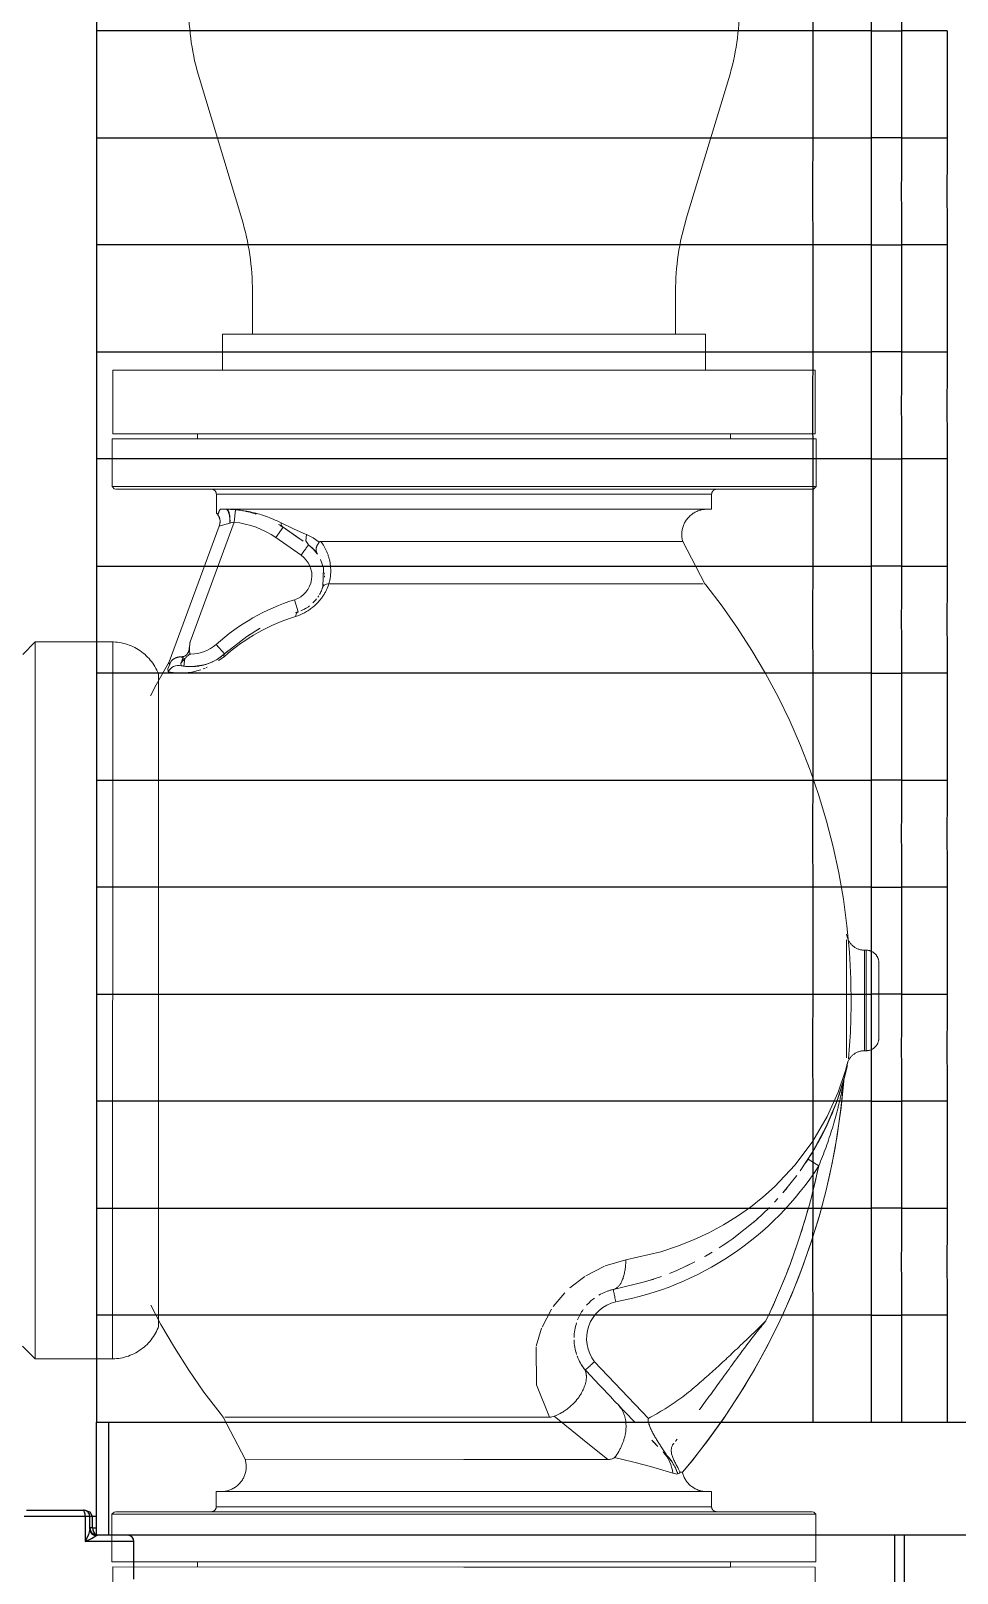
# Model space of a CAD drawing. Extents: x -181672 to 290600, y -29000 to 395522.
# Drawn here: x -5312 to -4944, y 33073 to 33687 of the extents above; entities that cross this region are included whole.
import ezdxf

# ---------------------------------------------------------------- set-up
doc = ezdxf.new("R2010")
doc.units = 0
doc.header["$LTSCALE"] = 10
doc.layers.add('XFM7P20PCW$0$G-IMPT', color=252, linetype='Continuous', lineweight=9)
doc.layers.add('XFM7P20PCW$0$M-PIPE--4', color=252, linetype='Continuous', lineweight=9)

# ---------------------------------------------------------------- blocks, each defined once
blk = doc.blocks.new('XFM7P20PCW$0$A$C5a31e6e3')
for p, q in [((883.5, 486.84), (883.5, 511.16)), ((886, 510.19), (886, 487.81)), ((883.5, 486.84), (873.5, 486.84)), ((873.5, 467.5), (873.5, 486.84)), ((878.49, 485), (883.5, 485)), ((879, 483.96), (879, 485)), ((883.5, 485), (883.5, 486.84)), ((883.5, 483.96), (883.5, 485)), ((886, 487.81), (886, 487.5)), ((875.77, 482.68), (876, 482)), ((876, 477.5), (876, 482.5)), ((921, 482.5), (876, 482.5)), ((879, 483.96), (879, 482.5)), ((879, 483.96), (883.5, 483.96)), ((883.5, 482.5), (883.5, 483.96)), ((921, 482.5), (921, 477.5)), ((1560, 482.3), (921, 482.3)), ((963.6, 197.5), (963.6, 482.3)), ((1006.2, 482.3), (1006.2, 197.5)), ((1048.8, 197.5), (1048.8, 482.3)), ((1091.4, 482.3), (1091.4, 197.5)), ((1134, 197.5), (1134, 482.3)), ((1176.6, 482.3), (1176.6, 197.5)), ((1219.2, 197.5), (1219.2, 482.3)), ((1261.8, 482.3), (1261.8, 197.5)), ((1304.4, 197.5), (1304.4, 482.3)), ((1347, 482.3), (1347, 197.5)), ((1389.6, 197.5), (1389.6, 482.3)), ((1432.2, 482.3), (1432.2, 197.5)), ((1474.8, 197.5), (1474.8, 482.3)), ((876, 477.5), (921, 477.5)), ((876, 30), (876, 477.5)), ((921, 477.5), (921, 30)), ((858.5, 467.5), (873.5, 467.5)), ((963.6, 197.5), (921, 197.5)), ((963.6, 174.24), (963.6, 197.5)), ((1006.2, 197.5), (1006.2, 174.24)), ((1048.8, 197.5), (1006.2, 197.5)), ((1048.8, 174.24), (1048.8, 197.5)), ((1091.4, 197.5), (1091.4, 174.24)), ((1134, 197.5), (1091.4, 197.5)), ((1134, 174.24), (1134, 197.5)), ((1176.6, 197.5), (1176.6, 174.24)), ((1219.2, 197.5), (1176.6, 197.5)), ((1219.2, 174.24), (1219.2, 197.5)), ((1261.8, 197.5), (1261.8, 174.24)), ((1304.4, 197.5), (1261.8, 197.5)), ((1304.4, 174.24), (1304.4, 197.5)), ((1347, 197.5), (1347, 174.24)), ((1389.6, 197.5), (1347, 197.5)), ((1389.6, 174.24), (1389.6, 197.5)), ((1432.2, 197.5), (1432.2, 174.24)), ((1474.8, 197.5), (1432.2, 197.5)), ((1474.8, 174.24), (1474.8, 197.5)), ((963.6, 174.24), (921, 174.24)), ((963.6, 174.24), (963.6, 162.17)), ((1006.2, 162.17), (1006.2, 174.24)), ((1048.8, 174.24), (1006.2, 174.24)), ((1048.8, 174.24), (1048.8, 162.17)), ((1091.4, 162.17), (1091.4, 174.24)), ((1134, 174.24), (1091.4, 174.24)), ((1134, 174.24), (1134, 162.17)), ((1176.6, 162.17), (1176.6, 174.24)), ((1219.2, 174.24), (1176.6, 174.24)), ((1219.2, 174.24), (1219.2, 162.17)), ((1261.8, 162.17), (1261.8, 174.24)), ((1304.4, 174.24), (1261.8, 174.24)), ((1304.4, 174.24), (1304.4, 162.17)), ((1347, 162.17), (1347, 174.24)), ((1389.6, 174.24), (1347, 174.24)), ((1389.6, 174.24), (1389.6, 162.17)), ((1432.2, 162.17), (1432.2, 174.24)), ((1474.8, 174.24), (1432.2, 174.24)), ((1474.8, 174.24), (1474.8, 162.17)), ((876, 165), (360, 165)), ((360, 161), (876, 161)), ((963.6, 162.17), (921, 162.17)), ((963.6, 144), (963.6, 162.17)), ((1006.2, 162.17), (1006.2, 144)), ((1048.8, 162.17), (1006.2, 162.17)), ((1048.8, 144), (1048.8, 162.17)), ((1091.4, 162.17), (1091.4, 144)), ((1134, 162.17), (1091.4, 162.17)), ((1134, 144), (1134, 162.17)), ((1176.6, 162.17), (1176.6, 144)), ((1219.2, 162.17), (1176.6, 162.17)), ((1219.2, 144), (1219.2, 162.17)), ((1261.8, 162.17), (1261.8, 144)), ((1304.4, 162.17), (1261.8, 162.17)), ((1304.4, 144), (1304.4, 162.17)), ((1347, 162.17), (1347, 144)), ((1389.6, 162.17), (1347, 162.17)), ((1389.6, 144), (1389.6, 162.17)), ((1432.2, 162.17), (1432.2, 144)), ((1474.8, 162.17), (1432.2, 162.17)), ((1474.8, 144), (1474.8, 162.17)), ((963.6, 144), (921, 144)), ((1048.8, 144), (1006.2, 144)), ((1134, 144), (1091.4, 144)), ((1219.2, 144), (1176.6, 144)), ((1304.4, 144), (1261.8, 144)), ((1389.6, 144), (1347, 144)), ((1474.8, 144), (1432.2, 144))]:
    blk.add_line(p, q)
at = {"flags": 128}
for points in [[(878.49, 485), (876.28, 485.56), (873.5, 486.84)], [(873.5, 486.84), (874.76, 484.33), (875.77, 482.68)], [(883.5, 483.96), (885.23, 484.87), (885.99, 487.18)]]:
    blk.add_lwpolyline(points, dxfattribs=at)
for centre, radius, start, end in [((879, 482), 3, 90, 170.40593), ((883.5, 487.5), 2.5, 270, 0), ((873.5, 470), 2.5, 270, 0), ((984.9, -1855.89), 2000, 89.38979, 90.61021), ((1070.1, -1855.89), 2000, 89.38979, 90.61021), ((1155.3, -1855.89), 2000, 89.38979, 90.61021), ((1240.5, -1855.89), 2000, 89.38979, 90.61021), ((1325.7, -1855.89), 2000, 89.38979, 90.61021), ((1410.9, -1855.89), 2000, 89.38979, 90.61021)]:
    blk.add_arc(centre, radius, start, end)
for centre, major_axis, ratio, start_param, end_param in [((878.49, 482), (0, 3), 0.932153, 0, 1.340829), ((883.5, 487.81), (2.5, 0), 0.385965, 4.712389, 6.283185), ((879, 481.58), (3, 0), 0.791667, 1.570796, 2.745339), ((984.9, -491.12), (2000, 0), 0.344328, 1.560146, 1.581447), ((1070.1, -491.12), (2000, 0), 0.344328, 1.560146, 1.581447), ((1155.3, -491.12), (2000, 0), 0.344328, 1.560146, 1.581447), ((1240.5, -491.12), (2000, 0), 0.344328, 1.560146, 1.581447), ((1325.7, -491.12), (2000, 0), 0.344328, 1.560146, 1.581447), ((1410.9, -491.12), (2000, 0), 0.344328, 1.560146, 1.581447), ((1496.1, -491.12), (2000, 0), 0.344328, 1.560146, 1.581447), ((984.9, -1057.01), (2000, 0), 0.615661, 1.560146, 1.581447), ((1070.1, -1057.01), (2000, 0), 0.615661, 1.560146, 1.581447), ((1155.3, -1057.01), (2000, 0), 0.615661, 1.560146, 1.581447), ((1240.5, -1057.01), (2000, 0), 0.615661, 1.560146, 1.581447), ((1325.7, -1057.01), (2000, 0), 0.615661, 1.560146, 1.581447), ((1410.9, -1057.01), (2000, 0), 0.615661, 1.560146, 1.581447), ((1496.1, -1057.01), (2000, 0), 0.615661, 1.560146, 1.581447), ((984.9, -1413.76), (2000, 0), 0.788011, 1.560146, 1.581447), ((1070.1, -1413.76), (2000, 0), 0.788011, 1.560146, 1.581447), ((1155.3, -1413.76), (2000, 0), 0.788011, 1.560146, 1.581447), ((1240.5, -1413.76), (2000, 0), 0.788011, 1.560146, 1.581447), ((1325.7, -1413.76), (2000, 0), 0.788011, 1.560146, 1.581447), ((1410.9, -1413.76), (2000, 0), 0.788011, 1.560146, 1.581447), ((1496.1, -1413.76), (2000, 0), 0.788011, 1.560146, 1.581447)]:
    blk.add_ellipse(centre, major_axis=major_axis, ratio=ratio, start_param=start_param, end_param=end_param)
blk = doc.blocks.new('XFM7P20PCW$0$R8-6')
at = {"color": 0, "linetype": 'ByBlock'}
for p, q in [((-8.414, 0), (8.414, 0)), ((-8.414, 0), (-8.414, -1.698)), ((8.414, 0), (8.414, -1.698)), ((-8.84, -4.589), (-10.527, -10.175)), ((8.84, -4.589), (10.527, -10.175)), ((-10.954, -15.24), (-10.954, -13.065)), ((10.954, -15.24), (10.954, -13.065)), ((10.954, -15.24), (-10.954, -15.24))]:
    blk.add_line(p, q, dxfattribs=at)
for centre, start, end in [((-18.414, -1.698), 343.20163, 0), ((18.414, -1.698), 180, 196.79837), ((-0.954, -13.065), 163.20163, 180), ((0.954, -13.065), 0, 16.79837)]:
    blk.add_arc(centre, 10, start, end, dxfattribs=at)
blk = doc.blocks.new('XFM7P20PCW$0$SL150')
for p, q in [((3.96875, 13.97), (1.42875, 13.97)), ((1.42875, -13.97), (1.42875, 13.97)), ((3.96875, -13.97), (3.96875, 13.97)), ((1.42875, 9.604375), (0, 9.604375)), ((0, -9.604375), (0, 9.604375)), ((1.42875, -9.604375), (0, -9.604375)), ((3.96875, -13.97), (1.42875, -13.97))]:
    blk.add_line(p, q)
blk = doc.blocks.new('XFM7P20PCW$0$HTS 150A-3D_dwg-5203735-前')
at = {"layer": 'XFM7P20PCW$0$G-IMPT'}
for p, q in [((-137.68, 175.52), (-142.68, 170.52)), ((142.68, 170.52), (137.68, 175.52)), ((-142.68, 170.52), (-142.68, 139.72)), ((-142.68, 170.52), (142.68, 170.52)), ((142.68, 139.72), (142.68, 170.52)), ((-204.5, 140), (-223.5, 140)), ((-223.5, 140), (-223.5, 0)), ((-203.5, 139), (-204.5, 140)), ((-204.5, 139.72), (-204.5, 0)), ((-203.5, 0), (-203.5, 138.61)), ((-142.68, 139.72), (142.68, 139.72)), ((204.5, 140), (203.5, 139)), ((203.5, 138.61), (203.5, 0)), ((223.5, 140), (204.5, 140)), ((204.5, 139.72), (204.5, 0)), ((223.5, 0), (223.5, 140)), ((-134.81, 117.21), (-188.77, 97.32)), ((-188.77, 97.32), (-134.81, 117.21)), ((-129.97, 121.52), (129.97, 121.52)), ((-136.79, 112.71), (-136.48, 111.86)), ((-133.05, 111.41), (-136.09, 110.97)), ((-133.23, 112.46), (-132.99, 110.89)), ((-223.5, 106), (-225.5, 106)), ((-225.5, 106), (-225.5, 0)), ((-142.73, 108.96), (-190.33, 91.41)), ((-133.4, 104.28), (-132.86, 107.92)), ((-132.85, 108.58), (-133.1, 105.42)), ((-133.1, 105.42), (-132.85, 108.58)), ((-132.86, 107.92), (-132.85, 108.84)), ((225.5, 106), (223.5, 106)), ((225.5, 0), (225.5, 106)), ((-194.06, 98.5), (-201.5, 98.5)), ((-201.5, 98.5), (-201.5, 0)), ((-141.68, 98.58), (-137.96, 95.24)), ((-134.85, 99.88), (-134.69, 100.23)), ((-133.74, 102.69), (-133.53, 103.41)), ((-133.43, 103.82), (-133.65, 102.97)), ((-133.65, 102.97), (-133.43, 103.82)), ((-133.53, 103.41), (-133.49, 103.73)), ((-132.45, 102.57), (-132.63, 102.2)), ((-131.96, 103.68), (-132.26, 102.99)), ((201.5, 98.5), (195.5, 98.5)), ((195.5, 98.5), (195.5, 0)), ((201.5, 0), (201.5, 98.5)), ((-195.5, 0), (-195.5, 96.72)), ((-194.37, 93.49), (-193.84, 93.35)), ((-192.63, 97.52), (-191.8, 97.19)), ((-190.72, 97.04), (-189.73, 97.07)), ((-190.67, 93.13), (-189.98, 93.14)), ((-190.67, 93.06), (-189.99, 93.1)), ((-190.19, 92.27), (-190.33, 91.41)), ((-189.98, 93.14), (-190.18, 92.29)), ((-189.17, 96.01), (-189.98, 93.14)), ((-188.77, 97.32), (-189.16, 96.06)), ((-138.9, 94.17), (-137.96, 95.24)), ((-137.96, 95.24), (-137.39, 95.9)), ((-137.5, 95.47), (-137.96, 95.24)), ((-136.94, 96.47), (-136.47, 97.12)), ((-135.27, 97.65), (-136.81, 95.43)), ((182.65, 87.03), (165.83, 95.82)), ((165.83, 95.12), (165.83, 0)), ((-190.33, 91.41), (-195.28, 90.93)), ((182.65, 87.03), (182.65, 0)), ((-184.2, 74.8), (-188.3, 71.94)), ((-184.2, 74.8), (-177.2, 64.77)), ((-182.76, 64.01), (-188.3, 71.94)), ((-179.71, 60), (-181.3, 61.91)), ((-159.47, 67.46), (-154.7, 65.95)), ((-156.07, 62.89), (-155.78, 63.41)), ((-155.25, 64.49), (-155.11, 64.85)), ((-154.67, 66.05), (-154.34, 67.07)), ((-182.65, 56.92), (-182.65, 0)), ((-179.71, 60), (-177.79, 58.35)), ((-170.22, 55.55), (-169.62, 55.51)), ((-169.02, 55.5), (-168.43, 55.51)), ((-164.56, 56.17), (-165.03, 56.03)), ((-164.87, 56.08), (-164.54, 56.18)), ((-164.3, 56.25), (-163.73, 56.45)), ((-161.05, 57.78), (-160.54, 58.11)), ((-159.58, 58.82), (-159.3, 59.06)), ((-165.83, 46.79), (-165.83, 53.73)), ((-165.83, 39.52), (-165.83, 46.77)), ((-165.83, 31.96), (-165.83, 39.5)), ((-225.5, -106), (-225.5, 0)), ((-223.5, -140), (-223.5, 0)), ((-204.5, -139.72), (-204.5, 0)), ((-203.5, 0), (-203.5, -138.61)), ((-201.5, -98.5), (-201.5, 0)), ((-195.5, -98.5), (-195.5, 0)), ((-182.65, 0), (-182.65, -87.03)), ((-165.83, -95.12), (-165.83, 0)), ((165.83, 0), (165.83, -34.01)), ((182.65, 0), (182.65, -57.25)), ((195.5, -98.5), (195.5, 0)), ((201.5, 0), (201.5, -98.5)), ((203.5, -138.61), (203.5, 0)), ((204.5, -139.72), (204.5, 0)), ((223.5, 0), (223.5, -140)), ((225.5, 0), (225.5, -106)), ((130.5, -30.87), (137.67, -28.76)), ((116.39, -40.13), (121.88, -35.51)), ((122.83, -34.85), (130.05, -31.05)), ((109.88, -48.01), (114.45, -42.15)), ((105.78, -55.85), (109.56, -48.51)), ((140.03, -44.55), (139.52, -44.41)), ((147.09, -48.2), (144.9, -46.66)), ((146.33, -47.61), (147.08, -48.19)), ((147.08, -48.19), (146.46, -47.71)), ((147.08, -48.19), (146.84, -48)), ((166.33, -73.37), (143.81, -51.98)), ((103.2, -64.39), (105.64, -56.2)), ((181.98, -59.91), (183.79, -67.58)), ((100.01, -78.3), (103.2, -64.39)), ((183.79, -67.58), (185.5, -74.24)), ((97.85, -84.9), (100.01, -78.3)), ((174.95, -74.67), (177.35, -76.94)), ((185.5, -74.24), (186.9, -79.16)), ((186.9, -79.16), (188.16, -83.09)), ((95.32, -91.29), (97.84, -84.92)), ((176.27, -83.52), (176.46, -83.29)), ((187.81, -85.97), (188.1, -85.75)), ((-182.65, -87.03), (-165.83, -95.82)), ((92.48, -97.39), (95.32, -91.29)), ((89.34, -103.21), (92.47, -97.4)), ((-201.5, -98.5), (-195.5, -98.5)), ((85.91, -108.74), (89.33, -103.21)), ((195.5, -98.5), (201.5, -98.5)), ((-225.5, -106), (-223.5, -106)), ((82.23, -113.97), (85.91, -108.74)), ((223.5, -106), (225.5, -106)), ((78.32, -118.88), (82.23, -113.97)), ((76.61, -126.82), (69.68, -132.38)), ((80.31, -123.47), (78.8, -124.87)), ((-223.5, -140), (-204.5, -140)), ((-204.5, -140), (-203.5, -139)), ((63.15, -136.89), (65.85, -141.1)), ((203.5, -139), (204.5, -140)), ((204.5, -140), (223.5, -140)), ((36.55, -148.8), (46.25, -144.44)), ((-26.39, -152.18), (-26.26, -152.18)), ((-24.16, -152.18), (22.85, -152.18)), ((-20, -159.34), (-20, -160)), ((20, -159.34), (-20, -159.34)), ((20, -160), (20, -159.34)), ((20, -160), (-20, -160)), ((-15, -165), (15, -165))]:
    blk.add_line(p, q, dxfattribs=at)
at = {"layer": 'XFM7P20PCW$0$G-IMPT', "flags": 128}
for points in [[(-129.97, 121.52), (-130.71, 121.83), (-131.44, 122.16), (-132.15, 122.53), (-132.85, 122.92), (-133.53, 123.34), (-134.19, 123.79), (-134.83, 124.26), (-135.46, 124.76), (-136.07, 125.28), (-136.65, 125.83), (-137.21, 126.4), (-137.75, 126.99), (-138.26, 127.6), (-138.75, 128.24), (-139.22, 128.89), (-139.65, 129.56), (-140.06, 130.25), (-140.44, 130.95), (-140.8, 131.67), (-141.12, 132.4), (-141.42, 133.14), (-141.68, 133.89), (-141.92, 134.66), (-142.12, 135.43), (-142.29, 136.21), (-142.44, 137), (-142.55, 137.79), (-142.62, 138.59), (-142.67, 139.39), (-142.68, 139.72)], [(142.68, 139.72), (142.65, 138.92), (142.58, 138.13), (142.49, 137.33), (142.36, 136.54), (142.2, 135.76), (142.01, 134.98), (141.78, 134.21), (141.53, 133.45), (141.25, 132.71), (140.94, 131.97), (140.6, 131.25), (140.23, 130.54), (139.83, 129.84), (139.4, 129.17), (138.95, 128.51), (138.47, 127.87), (137.97, 127.24), (137.44, 126.64), (136.89, 126.06), (136.31, 125.51), (135.72, 124.97), (135.1, 124.47), (134.46, 123.98), (133.81, 123.52), (133.13, 123.09), (132.44, 122.69), (131.74, 122.31), (131.02, 121.96), (130.28, 121.65), (129.97, 121.52)], [(-134.81, 117.21), (-125.55, 122.42), (-121.24, 124.62)], [(121.32, 124.6), (129.02, 120.52), (138.19, 115.18), (147.15, 109.47), (155.87, 103.41), (164.34, 97), (165.83, 95.82)], [(-134.81, 117.21), (-134.55, 117.21), (-133.79, 117.21)], [(-134.77, 116.58), (-131.91, 117.8), (-130.79, 117.72)], [(-130.79, 117.72), (-130.45, 115.62), (-130.28, 112.54), (-130.64, 108.3), (-131.6, 104.66)], [(-133.23, 112.46), (-134.17, 112.66), (-136.09, 110.97)], [(-136.09, 110.97), (-134.17, 112.66), (-133.23, 112.46)], [(-132.85, 108.58), (-132.99, 110.89), (-133.23, 112.46)], [(-132.85, 108.58), (-132.87, 109.38), (-132.92, 110.18), (-133, 110.98), (-133.05, 111.41)], [(-137.39, 95.9), (-135.87, 98.03), (-134.65, 100.29), (-133.74, 102.69), (-132.9, 107.22), (-132.85, 108.84)], [(-133.13, 105.26), (-133.02, 105.98), (-132.93, 106.78), (-132.88, 107.57), (-132.85, 108.37), (-132.85, 108.58)], [(-203.5, 100.5), (-203.5, 100.42), (-203.49, 100.34), (-203.49, 100.26), (-203.47, 100.18), (-203.46, 100.1), (-203.44, 100.02), (-203.42, 99.95), (-203.4, 99.87), (-203.37, 99.79), (-203.34, 99.72), (-203.31, 99.65), (-203.27, 99.58), (-203.24, 99.51), (-203.19, 99.44), (-203.15, 99.37), (-203.1, 99.3), (-203.06, 99.24), (-203, 99.18), (-202.95, 99.12), (-202.89, 99.06), (-202.83, 99.01), (-202.77, 98.96), (-202.71, 98.91), (-202.65, 98.86), (-202.58, 98.82), (-202.51, 98.77), (-202.44, 98.74), (-202.37, 98.7), (-202.3, 98.67), (-202.22, 98.64), (-202.15, 98.61), (-202.07, 98.58), (-202, 98.56), (-201.92, 98.54), (-201.84, 98.53), (-201.76, 98.52), (-201.68, 98.51), (-201.6, 98.5), (-201.52, 98.5), (-201.5, 98.5)], [(-137.39, 95.9), (-135.87, 98.03), (-135.46, 98.79)], [(-136.02, 97.78), (-135.6, 98.46), (-135.42, 98.79)], [(-133.69, 102.85), (-133.48, 103.63), (-133.38, 104.05)], [(201.5, 98.5), (201.58, 98.5), (201.66, 98.51), (201.74, 98.51), (201.82, 98.52), (201.9, 98.54), (201.98, 98.56), (202.05, 98.58), (202.13, 98.6), (202.2, 98.63), (202.28, 98.66), (202.35, 98.69), (202.42, 98.73), (202.49, 98.76), (202.56, 98.8), (202.63, 98.85), (202.69, 98.9), (202.76, 98.94), (202.82, 99), (202.88, 99.05), (202.93, 99.11), (202.99, 99.16), (203.04, 99.23), (203.09, 99.29), (203.14, 99.35), (203.18, 99.42), (203.22, 99.49), (203.26, 99.56), (203.3, 99.63), (203.33, 99.7), (203.36, 99.77), (203.39, 99.85), (203.42, 99.93), (203.44, 100), (203.46, 100.08), (203.47, 100.16), (203.48, 100.24), (203.49, 100.32), (203.5, 100.4), (203.5, 100.48), (203.5, 100.5)], [(-194.33, 93.58), (-193.84, 93.46), (-192.65, 93.26)], [(-193.47, 97.99), (-192.9, 97.63), (-191.8, 97.19), (-190.96, 97.03), (-189.72, 97.07), (-188.77, 97.32)], [(-188.77, 97.32), (-189.73, 97.07), (-190.72, 97.01), (-191.69, 97.16), (-192.63, 97.49), (-193.47, 97.99)], [(-137.96, 95.24), (-144.85, 86.37), (-145.6, 85.24)], [(185.5, 86.61), (185.9, 86.62), (186.3, 86.64), (186.7, 86.68), (187.09, 86.74), (187.49, 86.81), (187.88, 86.9), (188.26, 87), (188.65, 87.12), (189.02, 87.25), (189.39, 87.4), (189.76, 87.56), (190.12, 87.74), (190.47, 87.93), (190.81, 88.14), (191.15, 88.36), (191.47, 88.59), (191.79, 88.84), (192.09, 89.09), (192.39, 89.36), (192.67, 89.65), (192.95, 89.94), (193.21, 90.24), (193.46, 90.55), (193.69, 90.88), (193.91, 91.21), (194.12, 91.55), (194.32, 91.9), (194.5, 92.26), (194.67, 92.62), (194.82, 92.99), (194.96, 93.36), (195.08, 93.75), (195.19, 94.13), (195.28, 94.52), (195.35, 94.91), (195.41, 95.31), (195.46, 95.71), (195.49, 96.1), (195.5, 96.5), (195.5, 96.61)], [(-194.55, 86.19), (-194.18, 84.63), (-193.74, 83.09), (-193.6, 82.67)], [(-148.15, 81.02), (-147.98, 81.32), (-145.04, 86.08)], [(182.65, 87.03), (183.04, 86.92), (183.43, 86.83), (183.82, 86.75), (184.22, 86.7), (184.61, 86.65), (185.01, 86.62), (185.41, 86.61), (185.5, 86.61)], [(-189.47, 73.74), (-189, 72.98), (-188.3, 71.94)], [(-185.5, 62.82), (-187.73, 67.8), (-190.1, 72.76)], [(-188.3, 71.94), (-184.73, 66.83), (-182.75, 63.99)], [(-185.43, 62.67), (-185.47, 62.75), (-185.5, 62.82)], [(-181.3, 61.91), (-182.97, 62.91), (-185.43, 62.67)], [(-182.42, 57.56), (-184.08, 60.02), (-185.43, 62.67)], [(-181.3, 61.91), (-180.94, 61.43), (-180.57, 60.96), (-180.18, 60.5), (-179.77, 60.06)], [(-157.08, 61.4), (-156.72, 61.88), (-156.39, 62.38)], [(-154.7, 65.95), (-154.07, 66.65), (-152.82, 67.03)], [(-179.35, 59.64), (-178.9, 59.23), (-178.45, 58.85), (-177.97, 58.48)], [(-175.56, 57.01), (-172.16, 55.84), (-164.56, 56.17)], [(-163.18, 56.67), (-162.63, 56.92), (-162.09, 57.18)], [(-165.83, 0), (-165.83, 8.13), (-165.83, 16.21), (-165.83, 24.17), (-165.83, 31.95)], [(138.03, -28.69), (152.97, -28.86), (165.83, -34.01)], [(165.5, -35.93), (174.6, -47.12), (182.65, -57.25)], [(115.04, -59.42), (111.92, -72.35), (109.84, -78.59)], [(115.31, -58.36), (115.17, -58.87), (115.05, -59.38)], [(108.65, -81.7), (107.44, -84.64), (104.06, -91.81)], [(174.56, -84.81), (175.26, -84.29), (175.52, -84.11)], [(188.46, -85.11), (188.32, -85.46), (188.1, -85.75), (187.81, -85.97)], [(-185.5, -86.61), (-185.9, -86.62), (-186.3, -86.65), (-186.7, -86.69), (-187.09, -86.74), (-187.49, -86.81), (-187.88, -86.9), (-188.26, -87), (-188.65, -87.12), (-189.02, -87.25), (-189.39, -87.4), (-189.76, -87.57), (-190.12, -87.74), (-190.47, -87.94), (-190.81, -88.14), (-191.15, -88.36), (-191.47, -88.59), (-191.79, -88.84), (-192.09, -89.1), (-192.39, -89.37), (-192.67, -89.65), (-192.95, -89.94), (-193.21, -90.24), (-193.46, -90.56), (-193.69, -90.88), (-193.91, -91.21), (-194.12, -91.55), (-194.32, -91.9), (-194.5, -92.26), (-194.67, -92.62), (-194.82, -92.99), (-194.96, -93.37), (-195.08, -93.75), (-195.19, -94.13), (-195.28, -94.52), (-195.35, -94.91), (-195.41, -95.31), (-195.46, -95.71), (-195.49, -96.11), (-195.5, -96.51), (-195.5, -96.61)], [(-182.65, -87.03), (-183.04, -86.92), (-183.43, -86.83), (-183.82, -86.76), (-184.22, -86.7), (-184.61, -86.65), (-185.01, -86.63), (-185.41, -86.61), (-185.5, -86.61)], [(32.01, -151.04), (42.97, -149.94), (53.88, -148.41), (64.72, -146.44), (75.47, -144.04), (86.11, -141.21), (96.64, -137.96), (107.02, -134.29), (117.25, -130.21), (127.31, -125.72), (137.19, -120.83), (146.85, -115.55), (156.3, -109.89), (165.52, -103.86), (174.49, -97.46), (183.19, -90.71), (187.81, -86.89)], [(195.5, -96.61), (195.49, -96.21), (195.47, -95.81), (195.43, -95.42), (195.37, -95.02), (195.3, -94.63), (195.21, -94.24), (195.11, -93.85), (194.99, -93.47), (194.86, -93.09), (194.71, -92.72), (194.55, -92.35), (194.37, -92), (194.18, -91.64), (193.97, -91.3), (193.75, -90.97), (193.52, -90.64), (193.28, -90.33), (193.02, -90.02), (192.75, -89.72), (192.47, -89.44), (192.17, -89.17), (191.87, -88.91), (191.56, -88.66), (191.24, -88.42), (190.9, -88.2), (190.56, -87.99), (190.21, -87.79), (189.86, -87.61), (189.49, -87.45), (189.12, -87.29), (188.75, -87.16), (188.37, -87.03), (187.98, -86.93), (187.81, -86.89)], [(23.25, -152.96), (12.65, -153.68), (2.04, -153.97), (-8.58, -153.84), (-19.19, -153.28), (-29.76, -152.31), (-40.29, -150.9), (-50.75, -149.08), (-61.13, -146.85), (-71.41, -144.19), (-81.58, -141.13), (-91.62, -137.67), (-101.51, -133.81), (-111.24, -129.55), (-120.79, -124.91), (-130.15, -119.89), (-139.3, -114.5), (-148.23, -108.75), (-156.92, -102.65), (-165.36, -96.2), (-165.83, -95.82)], [(101.96, -95.73), (101.74, -96.12), (100.19, -98.77)], [(-201.5, -98.5), (-201.58, -98.5), (-201.66, -98.51), (-201.74, -98.52), (-201.82, -98.53), (-201.9, -98.54), (-201.98, -98.56), (-202.05, -98.58), (-202.13, -98.6), (-202.2, -98.63), (-202.28, -98.66), (-202.35, -98.69), (-202.42, -98.73), (-202.49, -98.77), (-202.56, -98.81), (-202.63, -98.85), (-202.69, -98.9), (-202.76, -98.95), (-202.82, -99), (-202.88, -99.05), (-202.93, -99.11), (-202.99, -99.17), (-203.04, -99.23), (-203.09, -99.29), (-203.14, -99.35), (-203.18, -99.42), (-203.22, -99.49), (-203.26, -99.56), (-203.3, -99.63), (-203.33, -99.7), (-203.36, -99.78), (-203.39, -99.85), (-203.42, -99.93), (-203.44, -100), (-203.46, -100.08), (-203.47, -100.16), (-203.48, -100.24), (-203.49, -100.32), (-203.5, -100.4), (-203.5, -100.48), (-203.5, -100.5)], [(98.48, -101.53), (94.97, -106.7), (87.28, -116.3), (82.39, -121.46)], [(203.5, -100.5), (203.5, -100.42), (203.49, -100.34), (203.49, -100.26), (203.47, -100.18), (203.46, -100.1), (203.44, -100.03), (203.42, -99.95), (203.4, -99.87), (203.37, -99.8), (203.34, -99.72), (203.31, -99.65), (203.27, -99.58), (203.24, -99.51), (203.19, -99.44), (203.15, -99.37), (203.1, -99.31), (203.06, -99.24), (203, -99.18), (202.95, -99.12), (202.89, -99.07), (202.83, -99.01), (202.77, -98.96), (202.71, -98.91), (202.65, -98.86), (202.58, -98.82), (202.51, -98.78), (202.44, -98.74), (202.37, -98.7), (202.3, -98.67), (202.22, -98.64), (202.15, -98.61), (202.07, -98.58), (202, -98.56), (201.92, -98.54), (201.84, -98.53), (201.76, -98.52), (201.68, -98.51), (201.6, -98.5), (201.52, -98.5), (201.5, -98.5)], [(46.25, -144.44), (55.98, -138.76), (65.37, -131.78), (74.18, -123.5), (78.31, -118.89)], [(67.79, -133.76), (60.07, -138.81), (50.14, -144.12), (40.19, -148.29), (30.91, -151.25), (25.9, -152.51), (31.04, -151.22), (40.23, -148.28), (50.16, -144.11), (60.07, -138.8), (61.88, -137.7)], [(-20, -159.34), (-20.01, -159.05), (-20.02, -158.77), (-20.05, -158.48), (-20.09, -158.19), (-20.14, -157.91), (-20.21, -157.63), (-20.28, -157.35), (-20.37, -157.07), (-20.46, -156.8), (-20.57, -156.54), (-20.69, -156.27), (-20.81, -156.01), (-20.95, -155.76), (-21.1, -155.51), (-21.26, -155.27), (-21.43, -155.04), (-21.6, -154.81), (-21.79, -154.59), (-21.98, -154.38), (-22.19, -154.17), (-22.4, -153.97), (-22.62, -153.79), (-22.84, -153.61), (-23.07, -153.44), (-23.31, -153.28), (-23.56, -153.13), (-23.81, -152.98), (-24.07, -152.85), (-24.33, -152.73), (-24.6, -152.62), (-24.87, -152.52), (-25.14, -152.44), (-25.42, -152.36), (-25.7, -152.29), (-25.98, -152.24), (-26.27, -152.19), (-26.39, -152.18)], [(26.39, -152.18), (26.11, -152.22), (25.82, -152.27), (25.54, -152.33), (25.26, -152.4), (24.99, -152.48), (24.71, -152.58), (24.44, -152.68), (24.18, -152.8), (23.92, -152.93), (23.67, -153.06), (23.42, -153.21), (23.18, -153.37), (22.94, -153.53), (22.71, -153.71), (22.49, -153.89), (22.28, -154.09), (22.07, -154.29), (21.87, -154.5), (21.68, -154.71), (21.5, -154.94), (21.33, -155.17), (21.17, -155.41), (21.02, -155.65), (20.87, -155.9), (20.74, -156.16), (20.62, -156.42), (20.51, -156.69), (20.41, -156.96), (20.32, -157.23), (20.24, -157.51), (20.17, -157.79), (20.11, -158.07), (20.07, -158.36), (20.03, -158.64), (20.01, -158.93), (20, -159.22), (20, -159.34)], [(24.08, -152.78), (27.84, -151.76), (36.52, -148.82)], [(-15, -165), (-15.2, -165), (-15.4, -164.98), (-15.6, -164.96), (-15.8, -164.94), (-15.99, -164.9), (-16.19, -164.86), (-16.38, -164.81), (-16.57, -164.75), (-16.76, -164.68), (-16.95, -164.61), (-17.13, -164.52), (-17.31, -164.44), (-17.48, -164.34), (-17.66, -164.24), (-17.82, -164.13), (-17.99, -164.01), (-18.14, -163.89), (-18.3, -163.76), (-18.44, -163.62), (-18.59, -163.48), (-18.72, -163.34), (-18.85, -163.19), (-18.98, -163.03), (-19.1, -162.87), (-19.21, -162.7), (-19.31, -162.53), (-19.41, -162.36), (-19.5, -162.18), (-19.58, -162), (-19.66, -161.81), (-19.73, -161.62), (-19.79, -161.43), (-19.84, -161.24), (-19.89, -161.05), (-19.93, -160.85), (-19.96, -160.65), (-19.98, -160.45), (-19.99, -160.25), (-20, -160.05), (-20, -160)], [(-15, -165), (-14.99, -165), (-14.95, -165), (-14.89, -165), (-14.81, -165), (-14.7, -165), (-14.57, -165), (-14.42, -165), (-14.24, -165), (-14.04, -165), (-13.82, -165), (-13.57, -165), (-13.3, -165), (-13.02, -165), (-12.71, -165), (-12.38, -165), (-12.03, -165), (-11.66, -165), (-11.28, -165), (-10.87, -165), (-10.45, -165), (-10.01, -165), (-9.56, -165), (-9.09, -165), (-8.6, -165), (-8.1, -165), (-7.59, -165), (-7.07, -165), (-6.54, -165), (-5.99, -165), (-5.44, -165), (-4.87, -165), (-4.3, -165), (-3.72, -165), (-3.14, -165), (-2.55, -165), (-1.96, -165), (-1.36, -165), (-0.76, -165), (-0.16, -165), (0.44, -165), (1.04, -165), (1.63, -165), (2.23, -165), (2.82, -165), (3.41, -165), (3.99, -165), (4.56, -165), (5.13, -165), (5.69, -165), (6.24, -165), (6.78, -165), (7.31, -165), (7.83, -165), (8.34, -165), (8.83, -165), (9.31, -165), (9.77, -165), (10.22, -165), (10.65, -165), (11.06, -165), (11.46, -165), (11.84, -165), (12.19, -165), (12.53, -165), (12.85, -165), (13.15, -165), (13.43, -165), (13.69, -165), (13.92, -165), (14.13, -165), (14.32, -165), (14.49, -165), (14.63, -165), (14.75, -165), (14.85, -165), (14.92, -165), (14.97, -165), (15, -165), (15, -165)], [(-11.84, -165), (-12.19, -165), (-12.53, -165), (-12.85, -165), (-13.15, -165), (-13.43, -165), (-13.69, -165), (-13.92, -165), (-14.13, -165), (-14.32, -165), (-14.49, -165), (-14.63, -165), (-14.75, -165), (-14.85, -165), (-14.92, -165), (-14.97, -165), (-15, -165), (-15, -165)], [(15, -165), (14.99, -165), (14.95, -165), (14.89, -165), (14.81, -165), (14.7, -165), (14.57, -165), (14.42, -165), (14.24, -165), (14.04, -165), (13.82, -165), (13.57, -165), (13.3, -165), (13.02, -165), (12.71, -165), (12.38, -165), (12.03, -165), (11.66, -165)], [(20, -160), (20, -160.2), (19.98, -160.4), (19.96, -160.6), (19.94, -160.8), (19.9, -160.99), (19.86, -161.19), (19.81, -161.38), (19.75, -161.57), (19.68, -161.76), (19.61, -161.95), (19.52, -162.13), (19.43, -162.31), (19.34, -162.49), (19.24, -162.66), (19.13, -162.82), (19.01, -162.99), (18.89, -163.14), (18.76, -163.3), (18.62, -163.45), (18.48, -163.59), (18.34, -163.72), (18.19, -163.85), (18.03, -163.98), (17.87, -164.1), (17.7, -164.21), (17.53, -164.31), (17.36, -164.41), (17.18, -164.5), (17, -164.58), (16.81, -164.66), (16.62, -164.73), (16.43, -164.79), (16.24, -164.84), (16.05, -164.89), (15.85, -164.93), (15.65, -164.96), (15.45, -164.98), (15.25, -164.99), (15.05, -165), (15, -165)]]:
    blk.add_lwpolyline(points, dxfattribs=at)
at = {"layer": 'XFM7P20PCW$0$G-IMPT'}
for centre, radius, start, end in [((-152.85, 108.58), 20, 360, 8.11147), ((-152.85, 108.58), 15, 318.14181, 0), ((-152.85, 108.58), 15, 0, 1.78528), ((-152.85, 108.58), 20, 340.17148, 0), ((-78, 41.52), 85.5, 138.14103, 162.33644), ((-190.5, 102.01), 5, 244.85117, 256.18557), ((-190.5, 102.01), 5, 267.53461, 278.88364), ((-78, 41.52), 80.5, 139.13517, 139.35277), ((-78, 41.52), 80.5, 138.14103, 138.86374), ((-155.5, 94.84), 40, 188.29592, 197.50447), ((-155.5, 94.84), 35, 185.61422, 214.9194), ((-78, 41.52), 80.5, 149.95019, 150.49416), ((-155.5, 94.84), 40, 212.46119, 214.9194), ((-169, 70.5), 15, 214.9194, 234.75285), ((-169, 70.5), 10, 214.91904, 342.33679), ((-78, 41.52), 80.5, 161.50025, 162.26095), ((-169, 70.5), 15, 283.31844, 292.1923), ((-169, 70.5), 15, 307.79367, 315.91667), ((134.56, -63.78), 20, 131.39802, 143.48354), ((134.56, -63.78), 15, 51.92328, 166.90792), ((134.56, -63.78), 20, 111.79147, 125.35685), ((134.56, -63.78), 20, 91.2767, 108.24153), ((134.56, -63.78), 20, 71.55895, 88.56475), ((134.56, -63.78), 20, 51.22765, 69.67097), ((134.56, -63.78), 20, 51.22765, 58.35404), ((134.56, -63.78), 20, 149.60208, 167.27881), ((0, -38.48), 121.93, 302.68619, 349.6492), ((134.56, -63.78), 20, 160.11684, 167.27881), ((0, -38.48), 116.93, 341.55069, 342.16057), ((10.08, 123.49), 275.4, 274.56798, 310.19342), ((0, -38.48), 116.93, 334.03073, 334.63222), ((0, -38.48), 116.93, 325.27021, 326.6898), ((0, -38.48), 116.93, 317.60663, 318.95219), ((10.08, 123.49), 270.4, 281.90283, 295.75316), ((10.08, 123.49), 270.4, 292.29058, 295.75316), ((0, -38.48), 116.93, 309.6217, 310.94398), ((10.08, 123.49), 270.4, 285.3686, 292.28745), ((0, -38.48), 116.93, 302.68619, 303.75122), ((10.08, 123.49), 270.4, 281.90283, 285.36541), ((32.41, -156.03), 5, 94.56798, 105.41397), ((32.41, -156.03), 5, 94.56798, 105.41397)]:
    blk.add_arc(centre, radius, start, end, dxfattribs=at)
for centre, major_axis, ratio, start_param, end_param in [((193.47, -64.67), (13.78, 14.5), 0.840472, 3.141593, 3.695132), ((194.37, -66.43), (-13.67, 14.6), 0.973442, 1.627906, 1.883562), ((194.37, -66.43), (-13.73, 14.54), 0.973539, 1.623548, 2.066948), ((193.47, -64.67), (13.78, 14.5), 0.840472, 3.279719, 3.314251), ((194.37, -66.43), (-13.67, 14.6), 0.973442, 1.917308, 1.994349), ((194.37, -66.43), (-13.67, 14.6), 0.973442, 2.03287, 2.05213)]:
    blk.add_ellipse(centre, major_axis=major_axis, ratio=ratio, start_param=start_param, end_param=end_param, dxfattribs=at)
for points in [[(-133.79, 117.21), (-133.95, 117.11), (-134.27, 116.9), (-134.6, 116.68), (-134.77, 116.58)], [(-130.79, 117.72), (-131.64, 117.24), (-133.21, 115.63), (-133.42, 113.41), (-133.23, 112.46)], [(-131.56, 117.18), (-131.7, 117.05), (-131.84, 116.92), (-131.97, 116.78)], [(-132.87, 115.48), (-133.31, 114.52), (-133.42, 113.41), (-133.23, 112.46)], [(-133.05, 111.41), (-133.08, 111.58), (-133.13, 111.94), (-133.2, 112.29), (-133.23, 112.46)], [(-137.86, 109.05), (-138.63, 109.13), (-140.32, 109.21), (-141.89, 109.08), (-142.73, 108.96)], [(-137.86, 109.05), (-137.8, 109.12), (-137.68, 109.27), (-137.56, 109.41), (-137.51, 109.48)], [(-193.47, 97.99), (-193.87, 98.33), (-194.06, 98.5), (-194.06, 98.5)], [(-189.98, 93.14), (-190.59, 93.12), (-191.96, 93.14), (-193.95, 93.46), (-195.26, 94.02), (-195.5, 94.43), (-195.5, 94.62)], [(-195.5, 94.39), (-195.49, 94.12), (-195.49, 93.84), (-195.48, 93.56)], [(-189.98, 93.14), (-190.59, 93.12), (-191.96, 93.13), (-193.95, 93.42), (-195.25, 93.91), (-195.49, 94.25), (-195.5, 94.39)], [(-189.99, 93.1), (-190.61, 93.06), (-191.97, 93.05), (-193.95, 93.31), (-195.25, 93.79), (-195.49, 94.16), (-195.5, 94.35)], [(-195.48, 93.59), (-195.49, 93.85), (-195.49, 94.09), (-195.5, 94.34)], [(-195.48, 93.47), (-195.49, 93.76), (-195.49, 94.05), (-195.5, 94.34)], [(-195.49, 94), (-195.49, 93.89), (-195.49, 93.78), (-195.48, 93.66)], [(-195.43, 92.54), (-195.45, 92.8), (-195.46, 93.06), (-195.47, 93.31)], [(-195.47, 93.3), (-195.46, 93.05), (-195.45, 92.78), (-195.44, 92.51)], [(-136.81, 95.43), (-140.53, 91.23), (-143.75, 86.67), (-146.42, 81.9)], [(-137.96, 95.24), (-137.85, 95.36), (-137.55, 95.51), (-137.07, 95.48), (-136.81, 95.43)], [(-195.34, 91.29), (-195.36, 91.48), (-195.38, 91.66), (-195.39, 91.84)], [(-146.42, 81.9), (-149.09, 77.13), (-151.21, 72.16), (-152.82, 67.03)], [(-189.02, 72.53), (-189.33, 72.67), (-189.7, 72.75), (-190.1, 72.76)], [(-189.28, 73.41), (-188.97, 72.92), (-188.64, 72.43), (-188.3, 71.94)], [(-189.02, 72.53), (-188.72, 72.39), (-188.47, 72.19), (-188.3, 71.94)], [(-188.3, 71.94), (-188.47, 72.19), (-188.72, 72.39), (-189.02, 72.53)], [(-177.2, 64.77), (-177.73, 64.4), (-178.81, 63.65), (-180.17, 62.7), (-181.08, 62.06), (-181.3, 61.91), (-181.3, 61.91)], [(-156.28, 62.55), (-155.92, 63.12), (-155.6, 63.73), (-155.31, 64.37)], [(-182.65, 56.92), (-182.66, 57.03), (-182.63, 57.24), (-182.51, 57.45), (-182.42, 57.56)], [(-165.44, 55.36), (-165.55, 55.15), (-165.63, 54.9), (-165.7, 54.63)], [(-165.05, 55.88), (-165.2, 55.75), (-165.33, 55.57), (-165.44, 55.36)], [(-164.81, 56.06), (-164.89, 56.01), (-164.97, 55.95), (-165.05, 55.88)], [(-163.02, 56.74), (-162.54, 56.95), (-162.06, 57.19), (-161.59, 57.46)], [(-165.7, 54.63), (-165.77, 54.35), (-165.81, 54.05), (-165.83, 53.73)], [(165.83, -34.01), (165.83, -34.33), (165.78, -34.97), (165.61, -35.61), (165.5, -35.93)], [(154.31, -55.06), (152, -52.86), (149.58, -50.56), (147.08, -48.19)], [(160.87, -61.28), (158.82, -59.34), (156.62, -57.25), (154.31, -55.06)], [(114.05, -61.22), (113.8, -61.49), (113.2, -62.01), (112.05, -62.68), (110.65, -63.28), (109.04, -63.73), (107.23, -64.08), (105.23, -64.32), (103.88, -64.38), (103.2, -64.39)], [(168, -68.06), (165.66, -65.84), (163.26, -63.56), (160.87, -61.28)], [(182.65, -57.25), (182.7, -57.7), (182.64, -58.57), (182.25, -59.46), (181.98, -59.91)], [(177.52, -77.11), (176.76, -76.38), (175.97, -75.64), (175.17, -74.87)], [(176.46, -83.29), (176.74, -83.07), (177.04, -82.89), (177.38, -82.76)], [(188.16, -83.09), (188.3, -83.5), (188.51, -84.26), (188.51, -84.87), (188.46, -85.11)], [(187.81, -85.97), (187.81, -86.16), (187.81, -86.49), (187.81, -86.81), (187.81, -86.88), (187.81, -86.89)], [(65.85, -141.1), (64.62, -141.62), (63.38, -142.12), (62.13, -142.6)], [(50.8, -146.52), (49.53, -146.9), (48.26, -147.27), (46.98, -147.63)], [(54.61, -145.31), (53.34, -145.73), (52.08, -146.13), (50.81, -146.52)], [(58.38, -144), (57.13, -144.45), (55.87, -144.89), (54.61, -145.31)], [(62.13, -142.6), (60.89, -143.08), (59.64, -143.55), (58.39, -144)]]:
    blk.add_open_spline(points, degree=3, dxfattribs=at)
for points, knots in [([(-142.73, 108.96), (-142.56, 108.97), (-142.23, 109.01), (-141.73, 109.07), (-141.31, 109.12), (-140.98, 109.16), (-140.73, 109.2), (-140.48, 109.23), (-140.14, 109.27), (-139.71, 109.31), (-139.29, 109.37), (-138.97, 109.46), (-138.75, 109.55), (-138.53, 109.66), (-138.31, 109.78), (-138.1, 109.91), (-137.83, 110.11), (-137.58, 110.34), (-137.37, 110.59), (-137.24, 110.78), (-137.12, 110.99), (-136.99, 111.27), (-136.87, 111.66), (-136.79, 112.17), (-136.78, 112.53), (-136.79, 112.71)], [0, 0, 0, 0, 0.0625, 0.125, 0.1875, 0.21875, 0.25, 0.28125, 0.3125, 0.375, 0.4375, 0.46875, 0.5, 0.53125, 0.5625, 0.59375, 0.625, 0.6875, 0.71875, 0.75, 0.78125, 0.8125, 0.875, 0.9375, 1, 1, 1, 1]), ([(-136.09, 110.97), (-136.2, 110.86), (-136.38, 110.69), (-136.62, 110.45), (-136.86, 110.21), (-137.1, 109.96), (-137.33, 109.69), (-137.51, 109.48), (-137.68, 109.27), (-137.8, 109.12), (-137.86, 109.05)], [0, 0, 0, 0, 0.2, 0.3, 0.4, 0.6, 0.7, 0.8, 0.9, 1, 1, 1, 1]), ([(-136.79, 112.71), (-136.76, 112.92), (-136.72, 113.22), (-136.64, 113.61), (-136.57, 113.9), (-136.5, 114.18), (-136.42, 114.44), (-136.33, 114.7), (-136.22, 114.95), (-136.09, 115.19), (-135.95, 115.42), (-135.8, 115.64), (-135.63, 115.85), (-135.44, 116.04), (-135.16, 116.29), (-134.93, 116.46), (-134.77, 116.58)], [0, 0, 0, 0, 0.125, 0.1875, 0.25, 0.3125, 0.375, 0.4375, 0.5, 0.5625, 0.625, 0.6875, 0.75, 0.8125, 0.875, 1, 1, 1, 1]), ([(-136.79, 112.71), (-136.77, 112.66), (-136.74, 112.55), (-136.67, 112.37), (-136.62, 112.18), (-136.52, 112.04), (-136.58, 111.84), (-136.61, 111.68), (-136.48, 111.66), (-136.25, 111.73), (-136.01, 111.84), (-135.72, 111.96), (-135.43, 112.09), (-135.15, 112.19), (-134.81, 112.31), (-134.65, 112.31), (-134.73, 112.18), (-134.86, 112.04), (-135.06, 111.86), (-135.42, 111.55), (-135.84, 111.19), (-136.09, 110.97)], [-1, -1, -1, -1, -0.9, -0.8, -0.675, -0.5875, -0.525, -0.45, -0.4, -0.375, -0.35, -0.325, -0.3, -0.275, -0.25, -0.19375, -0.15, -0.125, -0.1, -0.05, 0, 0, 0, 0]), ([(-133.23, 112.46), (-133.2, 112.32), (-133.14, 111.97), (-133.08, 111.62), (-133.05, 111.41)], [0, 0, 0, 0, 0.4, 1, 1, 1, 1]), ([(-195.5, 96.72), (-195.49, 96.79), (-195.45, 96.9), (-195.34, 97.02), (-195.25, 97.1), (-195.16, 97.16), (-195.06, 97.22), (-194.92, 97.29), (-194.76, 97.36), (-194.64, 97.41), (-194.54, 97.45), (-194.44, 97.49), (-194.3, 97.54), (-194.1, 97.6), (-193.92, 97.66), (-193.8, 97.71), (-193.72, 97.74), (-193.66, 97.77), (-193.59, 97.82), (-193.52, 97.87), (-193.48, 97.93), (-193.47, 97.97), (-193.47, 97.99)], [0, 0, 0, 0, 0.125, 0.1875, 0.25, 0.28125, 0.3125, 0.375, 0.4375, 0.46875, 0.5, 0.53125, 0.5625, 0.625, 0.6875, 0.71875, 0.75, 0.78125, 0.8125, 0.875, 0.9375, 1, 1, 1, 1]), ([(-190.1, 72.76), (-191.15, 74.83), (-192.91, 79.02), (-195.09, 87.05), (-195.47, 91.96), (-195.5, 94.39)], [0, 0, 0, 0, 0.25, 0.5, 1, 1, 1, 1]), ([(-195.5, 94.34), (-195.46, 91.5), (-195.09, 87.71), (-193.83, 83.4), (-193.7, 82.97)], [0, 0, 0, 0, 0.5, 0.5545117, 0.5545117, 0.5545117, 0.5545117]), ([(-193.47, 97.99), (-193.49, 97.97), (-193.54, 97.91), (-193.65, 97.83), (-193.77, 97.76), (-193.87, 97.7), (-193.92, 97.68), (-193.93, 97.67)], [0, 0, 0, 0, 0.0833333, 0.1666667, 0.25, 0.2916667, 0.3125, 0.3125, 0.3125, 0.3125]), ([(-193.73, 83.06), (-193.85, 83.46), (-194.34, 85.15), (-194.7, 86.76), (-194.9, 87.94)], [0.4493366, 0.4493366, 0.4493366, 0.4493366, 0.5, 0.666913, 0.666913, 0.666913, 0.666913]), ([(-177.9, 58.43), (-178.17, 58.62), (-178.58, 58.95), (-179.1, 59.41), (-179.5, 59.79), (-179.88, 60.17), (-180.25, 60.58), (-180.74, 61.15), (-181.08, 61.6), (-181.3, 61.91)], [0.0265247, 0.0265247, 0.0265247, 0.0265247, 0.2222222, 0.3333333, 0.4444444, 0.5555556, 0.6666667, 0.7777778, 1, 1, 1, 1]), ([(-181.3, 61.91), (-181.1, 61.62), (-180.66, 61.04), (-180.03, 60.33), (-179.49, 59.77), (-179.07, 59.37), (-178.64, 59), (-178.25, 58.69), (-178, 58.5), (-177.9, 58.43)], [0, 0, 0, 0, 0.2222222, 0.4444444, 0.5555556, 0.6666667, 0.7777778, 0.8888889, 0.9714012, 0.9714012, 0.9714012, 0.9714012]), ([(-152.82, 67.03), (-153.18, 65.81), (-153.92, 64.03), (-155.33, 61.7), (-156.76, 59.77), (-158.32, 58.15), (-159.82, 56.88), (-161, 56.03), (-162.2, 55.29), (-163.8, 54.44), (-165.01, 53.96), (-165.83, 53.7)], [0, 0, 0, 0, 0.2, 0.3, 0.4, 0.55, 0.625, 0.7, 0.775, 0.85, 1, 1, 1, 1]), ([(-165.83, 53.73), (-167.17, 53.37), (-169.14, 53.03), (-171.67, 52.99), (-173.82, 53.17), (-175.69, 53.56), (-177.32, 54.07), (-179.66, 54.97), (-181.4, 55.98), (-182.65, 56.92)], [0, 0, 0, 0, 0.2, 0.3, 0.4, 0.55, 0.625, 0.7, 1, 1, 1, 1]), ([(-178.29, 58.61), (-178.48, 58.68), (-178.78, 58.75), (-179.17, 58.79), (-179.41, 58.8), (-179.58, 58.8), (-179.77, 58.79), (-180.02, 58.77), (-180.27, 58.73), (-180.51, 58.66), (-180.69, 58.6), (-180.86, 58.52), (-181.04, 58.44), (-181.21, 58.35), (-181.38, 58.25), (-181.54, 58.14), (-181.71, 58.03), (-181.89, 57.92), (-182.12, 57.76), (-182.3, 57.64), (-182.42, 57.55)], [0.1428571, 0.1428571, 0.1428571, 0.1428571, 0.2857143, 0.3571429, 0.3928571, 0.4285714, 0.4642857, 0.5, 0.5714286, 0.6071429, 0.6428571, 0.6785714, 0.7142857, 0.75, 0.7857143, 0.8214286, 0.8571429, 0.8928571, 0.9285714, 1, 1, 1, 1]), ([(147.08, -48.19), (147.11, -48.2), (147.18, -48.24), (147.39, -48.31), (147.59, -48.37), (147.86, -48.45), (148.2, -48.53), (148.52, -48.59), (148.79, -48.63), (148.99, -48.65), (149.2, -48.67), (149.49, -48.68), (149.88, -48.69), (150.38, -48.68), (151.05, -48.62), (151.91, -48.47), (153.01, -48.17), (154.15, -47.76), (155.32, -47.23), (156.53, -46.6), (158.13, -45.58), (159.63, -44.3), (161.11, -42.84), (162.16, -41.64), (163.15, -40.34), (164.36, -38.5), (165.09, -36.98), (165.5, -35.94)], [0, 0, 0, 0, 0.05, 0.075, 0.1, 0.125, 0.15, 0.175, 0.1875, 0.2, 0.2125, 0.225, 0.25, 0.275, 0.3, 0.35, 0.4, 0.45, 0.5, 0.55, 0.6, 0.7, 0.75, 0.8, 0.85, 0.9, 1, 1, 1, 1]), ([(147.09, -48.2), (147.09, -48.2), (146.96, -48.35), (146.32, -49.08), (145.24, -50.33), (144.29, -51.43), (143.81, -51.98)], [0, 0, 0, 0, 0.222222, 0.444444, 0.722222, 1, 1, 1, 1]), ([(114.94, -59.79), (114.87, -59.99), (114.67, -60.45), (114.35, -60.88), (114.14, -61.13)], [0.0411398, 0.0411398, 0.0411398, 0.0411398, 0.1111111, 0.2102653, 0.2102653, 0.2102653, 0.2102653]), ([(115.05, -59.38), (115.05, -59.38), (115.25, -59.42), (116.19, -59.61), (117.81, -59.95), (119.24, -60.24), (119.95, -60.39)], [0, 0, 0, 0, 0.222222, 0.444444, 0.722222, 1, 1, 1, 1]), ([(160.87, -61.28), (161.39, -61.78), (162.55, -62.68), (164.25, -63.53), (165.71, -64.01), (166.85, -64.26), (168.02, -64.41), (169.23, -64.46), (170.51, -64.46), (171.82, -64.35), (173.09, -64.1), (174.38, -63.76), (175.68, -63.33), (176.98, -62.82), (178.28, -62.23), (179.98, -61.33), (181.2, -60.51), (181.97, -59.91)], [0, 0, 0, 0, 0.111111, 0.222222, 0.277778, 0.333333, 0.388889, 0.444444, 0.5, 0.555556, 0.611111, 0.666667, 0.722222, 0.777778, 0.833333, 0.888889, 1, 1, 1, 1]), ([(127.57, -120.06), (129.72, -117.86), (132.79, -114.7), (136.58, -110.75), (139.3, -107.89), (141.76, -105.28), (144.01, -102.89), (146.2, -100.51), (148.47, -97.95), (150.95, -95.15), (153.49, -92.28), (156, -89.31), (158.34, -86.27), (160.5, -83.17), (163.25, -78.92), (165.14, -75.62), (166.33, -73.37)], [0, 0, 0, 0, 0.125, 0.1875, 0.25, 0.3125, 0.375, 0.4375, 0.5, 0.5625, 0.625, 0.6875, 0.75, 0.8125, 0.875, 1, 1, 1, 1]), ([(166.33, -73.37), (166.55, -73.31), (167.03, -73.26), (168.1, -73.39), (169.56, -73.87), (171.11, -74.57), (172.56, -75.33), (174.04, -76.18), (175.52, -77.08), (176.9, -77.97), (178.35, -78.93), (179.81, -79.91), (180.69, -80.47), (180.92, -80.57), (180.96, -80.55)], [-1, -1, -1, -1, -0.95, -0.9, -0.8, -0.7, -0.6, -0.5, -0.4, -0.3, -0.2, -0.1, -0.05, 0, 0, 0, 0]), ([(180.96, -80.55), (180.97, -80.54), (180.96, -80.49), (180.82, -80.3), (180.49, -79.95), (180.05, -79.51), (179.8, -79.27), (179.69, -79.17)], [-1, -1, -1, -1, -0.875, -0.75, -0.5, -0.25, 0, 0, 0, 0]), ([(176.46, -83.29), (176.4, -83.33), (176.31, -83.41), (176.22, -83.49), (176.18, -83.53)], [0, 0, 0, 0, 0.1, 0.175, 0.175, 0.175, 0.175]), ([(187.81, -85.97), (187.53, -85.85), (186.85, -85.5), (185.56, -84.85), (184.36, -84.21), (183.37, -83.7), (182.37, -83.23), (181.38, -82.84), (180.43, -82.6), (179.74, -82.49), (179.09, -82.45), (178.27, -82.5), (177.36, -82.71), (176.74, -83.06), (176.46, -83.29)], [0, 0, 0, 0, 0.111111, 0.222222, 0.333333, 0.388889, 0.444444, 0.555556, 0.611111, 0.666667, 0.722222, 0.777778, 0.888889, 1, 1, 1, 1]), ([(162.88, -93.66), (162.82, -93.71), (160.78, -95.22), (157.78, -97.41), (153.81, -100.28), (150.78, -102.48), (147.55, -104.83), (144.17, -107.27), (140.85, -109.7), (137.77, -111.99), (134.98, -114.12), (131.44, -116.88), (129.05, -118.82), (127.57, -120.06)], [0.2459205, 0.2459205, 0.2459205, 0.2459205, 0.25, 0.375, 0.4375, 0.5, 0.5625, 0.625, 0.6875, 0.75, 0.8125, 0.875, 1, 1, 1, 1]), ([(31.08, -151.21), (31.08, -151.21), (31.16, -151.18), (31.48, -151.09), (31.9, -150.98), (32.53, -150.8), (33.41, -150.54), (34.88, -150.09), (36.77, -149.49), (39.11, -148.69), (41.45, -147.83), (44.6, -146.59), (48.21, -145.04), (52.26, -143.11), (57.18, -140.54), (60.79, -138.41), (63.15, -136.89)], [-1, -1, -1, -1, -0.982639, -0.965278, -0.947917, -0.930556, -0.895833, -0.861111, -0.791667, -0.722222, -0.652778, -0.583333, -0.444444, -0.333333, -0.222222, 0, 0, 0, 0]), ([(61.88, -137.7), (58.74, -139.65), (53.09, -142.82), (46.02, -146.04), (40.98, -148.02), (37.85, -149.13), (35.4, -149.93), (33.92, -150.39), (32.78, -150.73), (31.98, -150.96), (31.42, -151.11), (31.13, -151.19), (31.08, -151.21), (31.08, -151.21)], [-0.9601931, -0.9601931, -0.9601931, -0.9601931, -0.6666667, -0.4444444, -0.3333333, -0.2222222, -0.1666667, -0.1111111, -0.0833333, -0.0555556, -0.0277778, -0.0138889, 0, 0, 0, 0]), ([(46.98, -147.63), (45.7, -147.99), (43.78, -148.5), (41.23, -149.12), (39.28, -149.57), (37.41, -149.99), (35.81, -150.32), (34.41, -150.59), (33.54, -150.76), (32.89, -150.88), (32.45, -150.96), (32.11, -151.02), (32.01, -151.04), (32.01, -151.04)], [-0.4444444, -0.4444444, -0.4444444, -0.4444444, -0.3333333, -0.2777778, -0.2222222, -0.1666667, -0.1111111, -0.0833333, -0.0555556, -0.0416667, -0.0277778, -0.0138889, 0, 0, 0, 0])]:
    blk.add_open_spline(points, degree=3, knots=knots, dxfattribs=at)
blk = doc.blocks.new('XFM7P20PCW')
at = {"rotation": 90}
blk.add_blockref('XFM7P20PCW$0$A$C5a31e6e3', (-4803.81063, 32212.11275), dxfattribs=at)
at = {"layer": 'XFM7P20PCW$0$G-IMPT', "xscale": -1, "rotation": 89.99700988242614}
blk.add_blockref('XFM7P20PCW$0$HTS 150A-3D_dwg-5203735-前', (-5140.01714, 33301.00507), dxfattribs=at)
at = {"layer": 'XFM7P20PCW$0$M-PIPE--4'}
for name, p, xscale, yscale, zscale, rotation in [('XFM7P20PCW$0$R8-6', (-5140.00265, 33566.19257), -10.00000000000001, 10, 10, 179.997009882426), ('XFM7P20PCW$0$SL150', (-5140.00265, 33566.19257), -10.00000000000001, 10, 10, 89.99700988242614), ('XFM7P20PCW$0$SL150', (-5140.03033, 33035.81757), 10.00000000000001, 10.00000000000001, 10.00000000000001, 89.99700988242621)]:
    blk.add_blockref(name, p, dxfattribs=dict(at, xscale=xscale, yscale=yscale, zscale=zscale, rotation=rotation))

msp = doc.modelspace()

# ---------------------------------------------------------------- block references
msp.add_blockref('XFM7P20PCW', (0, 0))

doc.saveas('drawing.dxf')
